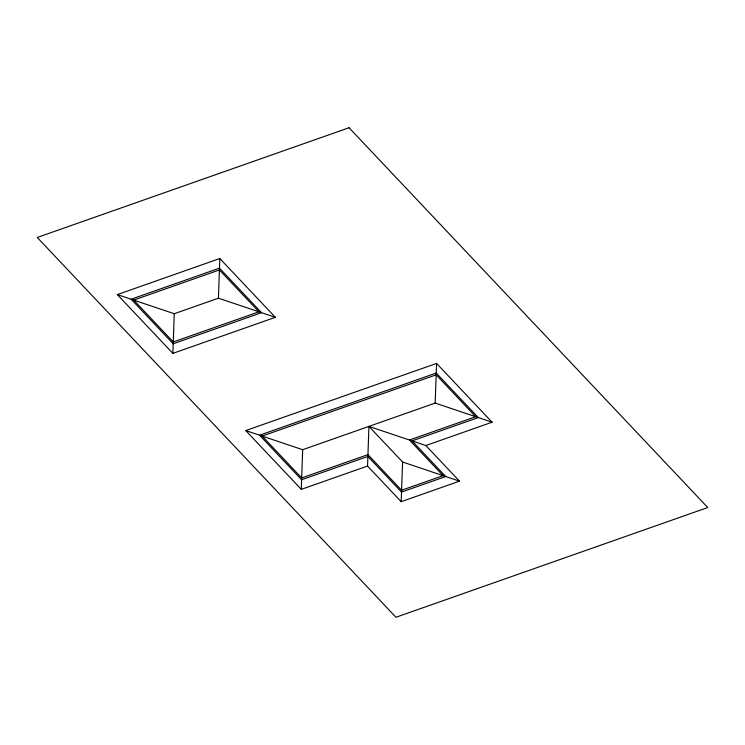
<?xml version="1.0" encoding="UTF-8"?>
<svg xmlns="http://www.w3.org/2000/svg" width="745" height="745" viewBox="0 0 745 745"><rect width="100%" height="100%" fill="white"/><g stroke="black" fill="none" stroke-linecap="round" stroke-linejoin="round"><path stroke-width="1.12" d="M172.868 353.381L174.256 313.729L218.425 298.186L275.343 317.323L172.868 353.381L117.338 294.592L219.812 258.524L275.343 317.323M218.425 298.186L219.812 258.524M367.546 466.044L301.287 489.363L302.675 449.701L435.182 403.073L492.1 422.21L425.851 445.529L368.933 426.391L367.546 466.044L401.192 501.674L459.497 481.158L425.851 445.529M401.192 501.674L402.589 462.021L368.933 426.391M435.182 403.073L436.579 363.42L245.766 430.563L301.287 489.363M117.338 294.592L174.256 313.729M402.589 462.021L459.497 481.158M245.766 430.563L302.675 449.701M436.579 363.42L492.1 422.21M349.051 127.74L37.25 237.469L395.949 617.26L707.75 507.531L349.051 127.74M219.477 268.144L131.139 299.229L173.203 343.771L261.542 312.676L219.477 268.144M219.412 269.941L133.727 300.095L173.268 341.964L258.953 311.81L219.412 269.941M436.235 373.031L259.558 435.21L301.623 479.743L367.881 456.434L401.536 492.063L445.706 476.521L412.05 440.891L478.299 417.572L436.235 373.031M436.179 374.837L262.147 436.076L301.688 477.945L367.946 454.627L401.592 490.257L443.117 475.645L409.461 440.016L475.72 416.706L436.179 374.837"/></g></svg>
